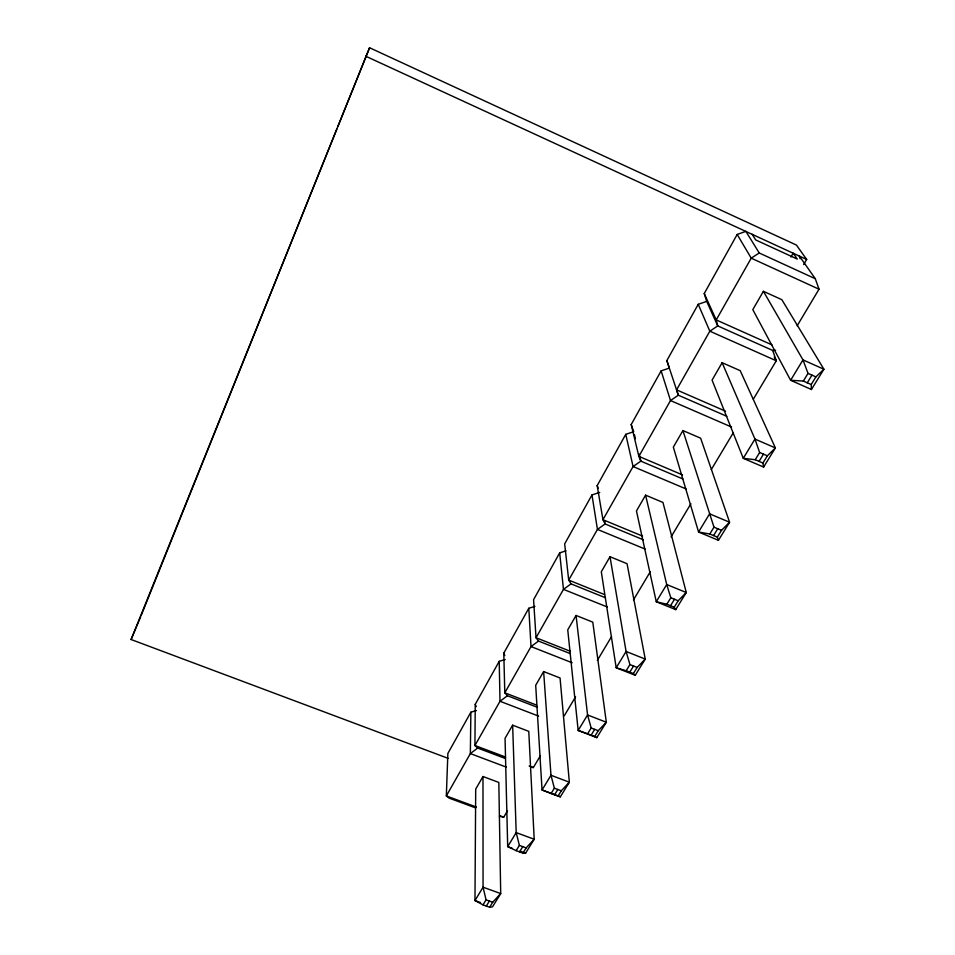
<?xml version="1.0" encoding="UTF-8"?>
<svg xmlns="http://www.w3.org/2000/svg" width="955" height="955" viewBox="0 0 955 955"><rect width="100%" height="100%" fill="white"/><g stroke="black" fill="none" stroke-linecap="round" stroke-linejoin="round"><path stroke-width="1.43" d="M505.183 659.523L499.214 661.338L475.244 704.336L474.933 745.497L477.667 748.052L505.207 758.449M476.45 710.532L470.863 712.203L470.349 753.579L446.331 795.933L449.184 798.141L475.638 807.918M448.241 758.389L131.098 639.516L369.573 47.75L796.41 245.053L806.677 259.462L803.668 264.607M141.233 615.354L336.793 129.235M337.903 126.466L369.573 47.75M131.098 639.516L140.683 616.727M470.863 712.203L447.871 753.447L446.331 795.933L476.39 807.047M537.39 707.309L507.415 695.741L504.801 692.817L503.786 653.136L528.795 608.275L534.919 606.365M565.981 550.856L559.678 552.861L533.57 599.704L536.03 637.737L538.513 641.08L570.422 653.674M599.728 492.422L591.969 494.941L564.668 543.908L568.702 580.091L571.042 583.875L605.422 597.758M643.312 539.766L605.112 523.973L602.939 519.699L597.185 485.582L625.752 434.334L633.726 431.696L631.207 424.533L661.135 370.862L669.336 368.081L666.853 360.596L698.224 304.311L706.676 301.386L717.754 325.918L772.702 350.449L775.603 350.246M706.676 301.386L704.241 293.531L737.176 234.453L745.879 231.361L759.225 252.991L815.284 278.717L819.02 289.198L797.174 325.774M726.827 416.296L678.337 395.215L676.57 389.855L709.828 331.182L717.754 325.918L716.214 319.925L704.241 293.531M482.979 776.511L475.709 789.093L474.969 900.553L482.991 904.874L489.629 907.25L492.529 906.832L500.707 893.558L498.82 782.443L482.979 776.511L483.063 887.207L486.059 899.861L482.991 904.874M512.644 725.179L505.052 738.322L507.69 846.619L516.154 850.654L522.922 853.125L525.596 853.173L534.191 839.242L528.772 731.351L512.644 725.179L516.189 832.605L519.377 845.39L516.154 850.654M543.634 671.556L535.695 685.296L542.046 789.988L560.322 796.84L569.347 782.205L560.06 677.978L543.634 671.556L550.975 775.269L554.366 788.173L550.987 793.701M576.056 615.45L567.748 629.834L578.169 730.444L596.827 737.63L606.318 722.231L592.792 622.147L576.056 615.45L587.564 714.961L591.169 727.985L587.612 733.798L578.169 730.444L587.564 714.961L606.318 722.231L598.236 730.706L594.667 736.52L587.612 733.798M610.006 556.717L601.304 571.782L616.19 667.784L635.242 675.304L645.234 659.081L627.053 563.701L610.006 556.717L626.086 651.465L629.93 664.596L626.182 670.732L616.19 667.784L626.086 651.465L645.234 659.081L637.152 667.461L633.38 673.573L635.242 675.304M645.58 495.156L636.46 510.949L656.264 601.734L675.722 609.624L686.263 592.518L662.961 502.449L645.58 495.156L666.709 584.52L670.816 597.758L666.853 604.229L656.264 601.734L666.709 584.52L686.263 592.518L678.181 600.755L674.206 607.213L675.722 609.624M682.921 430.562L673.335 447.131L698.571 532.007L718.447 540.315L729.584 522.242L700.636 438.178L682.921 430.562L713.982 527.16L721.514 530.323L729.584 522.242L709.601 513.826L698.571 532.007L709.804 534L717.324 537.14L718.447 540.315M722.135 362.685L712.072 380.114L743.277 458.316L763.606 467.055L775.388 447.931L740.209 370.671L722.135 362.685L754.951 439.073L759.643 452.491L767.354 455.822L775.388 447.931L754.951 439.073L743.277 458.316L755.226 459.725L762.902 463.044L763.606 467.055M763.403 291.299L752.803 309.635L790.621 380.281L811.404 389.497L823.902 369.239L781.835 299.667L763.403 291.299L802.988 359.892L808.026 373.381L815.904 376.891L823.902 369.239L802.988 359.892L790.621 380.281L803.334 381.057L811.201 384.543L811.404 389.497M790.967 257.002L793.187 253.171L797.282 259.08L755.692 239.932L752.122 234.238M499.405 816.25L503.727 817.158L507.487 810.843M530.849 767.116L533.344 767.557L540.208 756.05M564.262 715.773L575.567 696.84M597.329 660.406L611.522 636.639M633.452 599.931L650.212 571.854M671.126 536.829L690.895 503.739M711.308 469.562L733.368 432.627M753.364 399.13L776.272 360.763L772.702 350.449M709.804 534L713.982 527.16M755.226 459.725L759.643 452.491M803.334 381.057L808.026 373.381M486.31 906.068L489.39 901.054M519.544 851.896L522.767 846.631M554.437 794.99L557.827 789.475M591.145 735.159L594.702 729.345M629.787 672.153L633.547 666.029M670.529 605.721L674.505 599.263M713.564 535.576L717.754 528.736M759.07 461.384L763.499 454.15M807.262 382.8L811.965 375.136M489.629 907.25L492.708 902.248L500.707 893.558L483.063 887.207L474.969 900.553L480.461 902.523M522.922 853.125L526.157 847.885L534.191 839.242L516.189 832.605L507.69 846.619L512.178 848.255M557.887 796.291L561.289 790.776L569.347 782.205L550.975 775.269L542.046 789.988L560.322 796.84M717.324 537.14L721.514 530.323M762.902 463.044L767.354 455.822M811.201 384.543L815.904 376.891M477.667 748.052L470.349 753.579L506.401 767.163M507.415 695.741L500.002 701.268L474.933 745.497L505.529 757.052M538.513 641.08L531.016 646.571L504.801 692.817L536.603 705.1M571.042 583.875L563.462 589.354L536.03 637.737L570.433 651.322M759.225 252.991L751.227 258.172L716.214 319.925L771.974 344.874M486.059 899.861L492.708 902.248M519.377 845.39L526.157 847.885M520.129 851.168L525.596 853.173M499.62 815.642L503.727 817.158M554.366 788.173L561.289 790.776M529.165 765.982L533.344 767.557M591.169 727.985L598.236 730.706M538.62 716.119L500.002 701.268L499.214 661.338M572.188 662.782L531.016 646.571L528.795 608.275M626.182 670.732L633.38 673.573M629.93 664.596L637.152 667.461M607.201 606.962L563.462 589.354L559.678 552.861M604.348 594.499L568.702 580.091L597.448 529.404L605.112 523.973L604.622 521.096M670.816 597.758L678.181 600.755M666.853 604.229L674.206 607.213M645.138 549.077L597.448 529.404L591.969 494.941M642.584 536.113L602.939 519.699L633.081 466.541L640.841 461.158L682.837 478.956M686.096 488.96L633.081 466.541L625.752 434.334M682.491 474.886L638.859 456.371L631.207 424.533M731.578 427.04L670.505 400.551L661.135 370.862M676.57 389.855L725.573 411.199M819.02 289.198L751.227 258.172L737.176 234.453M365.67 56.19L806.677 259.462M594.667 736.52L596.827 737.63M815.284 278.717L799.347 256.012L800.099 258.698M774.242 356.931L776.272 360.763L709.828 331.182L698.224 304.311M475.244 704.336L476.294 706.652M503.786 653.136L504.825 655.548M597.185 485.582L598.2 488.315M666.853 360.596L678.337 395.215L670.505 400.551L638.859 456.371L640.841 461.158L639.146 454.138M634.407 434.501L635.421 438.703"/></g></svg>
